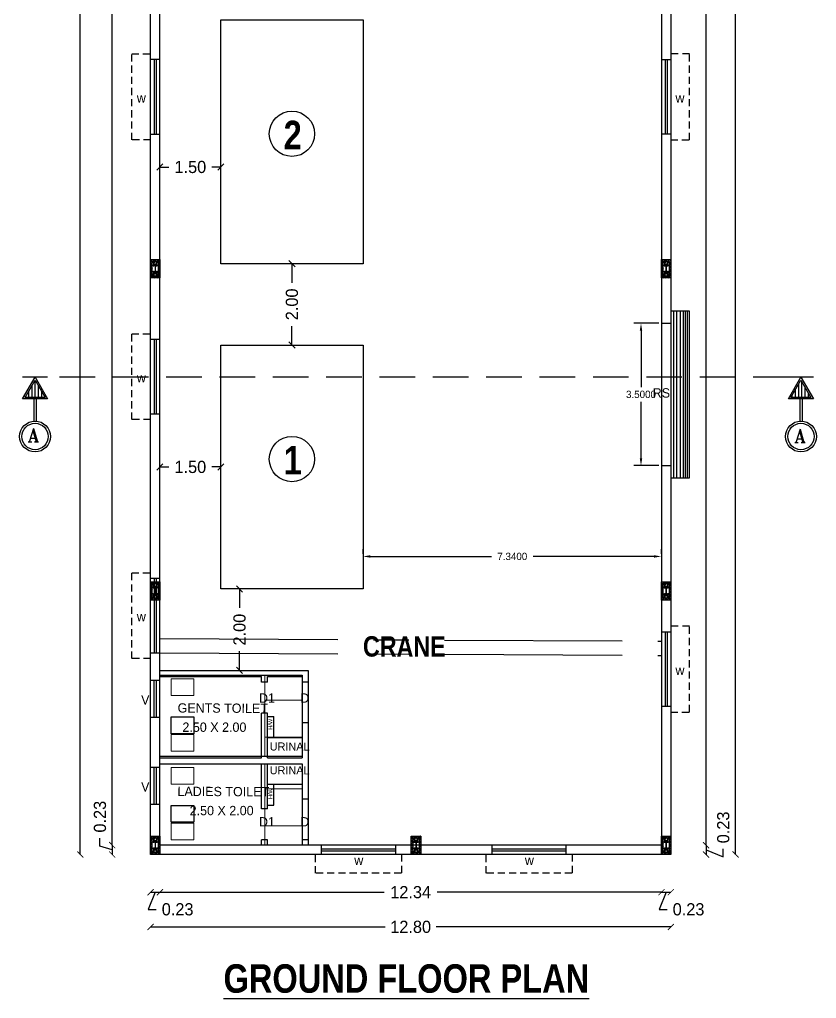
# Model space of a CAD drawing. Header units: metres. Extents: x 1422408 to 2267924, y 2512 to 80428.
# Drawn here: x 2267870.13 to 2267889.74, y 2538.62 to 2562.7 of the extents above; entities that cross this region are included whole.
import ezdxf

# ---------------------------------------------------------------- set-up
doc = ezdxf.new("R2010")
doc.units = ezdxf.units.M
doc.header["$LTSCALE"] = 3.5
doc.header["$MEASUREMENT"] = 0
doc.linetypes.add('CENTER', pattern=[2, 1.25, -0.25, 0.25, -0.25])
doc.linetypes.add('DASHED2', pattern=[0.375, 0.25, -0.125])
doc.layers.get('0').update_dxf_attribs({"linetype": 'CONTINUOUS'})
doc.layers.get('DEFPOINTS').update_dxf_attribs({"linetype": 'CONTINUOUS'})
doc.layers.add('BLK_1_COVERED_AREA', color=140, linetype='CONTINUOUS', plot=False)
doc.layers.add('BLK_1_FLR_0_BLT_UP_AREA', color=1, linetype='CONTINUOUS', plot=False)
for name, color, linetype in [('BLK_1_FLR_0_CARPET_AREA', 10, 'CONTINUOUS'), ('BLK_1_FLR_0_EXIT_WIDTH_DOOR', 2, 'CONTINUOUS'), ('BLK_1_FLR_0_REGULAR_ROOM_1', 117, 'CONTINUOUS'), ('BLK_1_FLR_0_SP_WC', 233, 'CONTINUOUS'), ('BLK_1_FLR_0_WATER_CLOSET', 213, 'CONTINUOUS')]:
    doc.layers.add(name, color=color, linetype=linetype)
for name, color, linetype, lineweight in [('BLK_1_FLR_0_WASH', 243, 'CONTINUOUS', 5), ('DIST_EXIT', 7, 'CONTINUOUS', 0), ('TOILET_VENTILATION', 6, 'CONTINUOUS', 5), ('WORKSHOP_AREA', 7, 'CONTINUOUS', 5)]:
    doc.layers.add(name, color=color, linetype=linetype, lineweight=lineweight)
doc.styles.add('GLOBAL INFRA', font='ARIALNB.TTF', dxfattribs={"height": 0.3})
doc.styles.add('GLOBAL INFRA 1', font='ARIALNB.TTF', dxfattribs={"height": 0.3})
doc.styles.add('mani', font='TCCM____.TTF', dxfattribs={"height": 1})
doc.styles.add('style2', font='RomanT')
doc.styles.add('sunahari', font='framd.ttf', dxfattribs={"height": 0.3})
doc.dimstyles.new('Civil Mt', dxfattribs={"dimtxt": 0.3, "dimasz": 0.15, "dimexe": 0, "dimexo": 0, "dimgap": 0.1, "dimtad": 0, "dimzin": 0, "dimdsep": 46, "dimtxsty": 'Standard', "dimblk": 'ARCHTICK', "dimcen": 0, "dimse1": 1, "dimse2": 1, "dimclrd": 253, "dimadec": 0, "dimazin": 3, "dimtfac": 1, "dimtofl": 0, "dimtmove": 1, "dimatfit": 3, "dimfxl": 0, "dimfrac": 2, "dimtolj": 1, "dimtzin": 0, "dimarcsym": 0})
doc.dimstyles.new('CIVIL Mt.', dxfattribs={"dimscale": 0, "dimtxt": 0.2, "dimasz": 0.15, "dimexe": 0.18, "dimexo": 0.0625, "dimgap": 0.1, "dimtad": 0, "dimzin": 0, "dimdsep": 46, "dimtxsty": 'sunahari', "dimblk": 'OBLIQUE', "dimcen": 0.09, "dimse1": 1, "dimse2": 1, "dimclrd": 253, "dimclrt": 4, "dimadec": 0, "dimazin": 0, "dimtfac": 1, "dimtofl": 0, "dimtmove": 1, "dimatfit": 3, "dimfxl": 0, "dimfrac": 2, "dimtolj": 1, "dimtzin": 0, "dimarcsym": 0})
doc.dimstyles.new('STANDARD$0', dxfattribs={"dimtxt": 7, "dimasz": 3, "dimexe": 3, "dimexo": 1, "dimgap": 1.5, "dimtad": 1, "dimdec": 1, "dimzin": 1, "dimdsep": 46, "dimlunit": 4, "dimtxsty": 'Standard', "dimblk": 'OBLIQUE', "dimcen": 0.09375, "dimdle": 1, "dimclrd": 8, "dimclre": 8, "dimclrt": 7, "dimadec": 1, "dimazin": 0, "dimtfac": 1, "dimtdec": 1, "dimtix": 1, "dimtmove": 2, "dimatfit": 3, "dimldrblk": 'ARCHTICK', "dimfxl": 0, "dimfrac": 2, "dimtolj": 1, "dimtzin": 0, "dimarcsym": 0})

# ---------------------------------------------------------------- blocks, each defined once
blk = doc.blocks.new('A$C29E24354')
at = {"ltscale": 5}
h = blk.add_hatch(dxfattribs=at)
h.set_pattern_fill('LINE', color=256, scale=0.8, style=0)
h.set_pattern_definition([(2.2e-15, (14266.14696302521, 50002.22387360947), (-2e-16, 2.54), [])])
h.paths.add_polyline_path([(2.154298736348208, 12.17821879086841), (15.82304873634894, 4.286562298875653), (15.82304873634894, 20.0698752828539)])
at = {"color": 0, "lineweight": 25}
blk.add_line((6.5212643676e-06, 21.9213964001392), (6.5212643676e-06, 2.435824814987424), dxfattribs=at)
at = {"lineweight": 25, "ltscale": 5}
for p, q in [((16.875006521268, 13.17861060755967), (34.52674258249681, 13.17861060755967)), ((16.875006521268, 11.17861060755967), (34.52674258249681, 11.17861060755967))]:
    blk.add_line(p, q, dxfattribs=at)
at = {"color": 0, "lineweight": 25}
blk.add_lwpolyline([(6.5212661866e-06, 12.17861060756695), (16.87500652126618, 21.9213964001392), (16.87500652126618, 2.435824814987424)], close=True, dxfattribs=at)
at = {"ltscale": 5}
blk.add_lwpolyline([(2.154298736348208, 12.17821879086841), (15.82304873634894, 20.0698752828539), (15.82304873634894, 4.286562298875651)], close=True, dxfattribs=at)
at = {"lineweight": 25, "ltscale": 5}
for radius in [12.17861169561365, 10.39736041472497]:
    blk.add_circle((46.66422925942243, 12.17861060755967), radius, dxfattribs=at)
blk = doc.blocks.new('_ArchTick')
at = {"color": 0, "linetype": 'ByBlock', "const_width": 0.15}
blk.add_lwpolyline([(-0.5, -0.5), (0.5, 0.5)], dxfattribs=at)
blk = doc.blocks.new('*D503')
at = {"color": 253, "lineweight": -2, "ltscale": 0.25}
for p, q in [((2267887.022796832, 2585.214249745977), (2267887.022796832, 2564.504249745978)), ((2267887.022796832, 2542.394249745978), (2267887.022796832, 2563.104249745978))]:
    blk.add_line(p, q, dxfattribs=at)
at = {"layer": 'DEFPOINTS', "color": 0, "ltscale": 0.25}
for p in [(2267884.733816712, 2585.214249745977), (2267887.022796832, 2585.214249745977), (2267884.730884954, 2542.394249745978)]:
    blk.add_point(p, dxfattribs=at)
at = {"color": 253, "lineweight": -2, "ltscale": 0.25, "xscale": 0.15, "yscale": 0.15, "zscale": 0.15}
for p, rotation in [((2267887.022796832, 2585.214249745977), 90), ((2267887.022796832, 2542.394249745978), 270)]:
    blk.add_blockref('_ArchTick', p, dxfattribs=dict(at, rotation=rotation))
at = {"color": 0, "ltscale": 0.25, "insert": (2267887.022796832, 2563.804249746342), "char_height": 0.3, "attachment_point": 5, "rotation": 90}
blk.add_mtext('\\A1;42.82', dxfattribs=at)
blk = doc.blocks.new('*D504')
at = {"color": 253, "lineweight": -2, "ltscale": 0.25}
for p, q in [((2267887.747149256, 2585.444249745978), (2267887.747149256, 2564.504249745978)), ((2267887.747149256, 2542.164249745978), (2267887.747149256, 2563.104249745978))]:
    blk.add_line(p, q, dxfattribs=at)
at = {"layer": 'DEFPOINTS', "color": 0, "ltscale": 0.25}
for p in [(2267886.153899836, 2585.444249745978), (2267886.153899836, 2542.164249745978), (2267887.747149256, 2542.164249745978)]:
    blk.add_point(p, dxfattribs=at)
at = {"color": 253, "lineweight": -2, "ltscale": 0.25, "xscale": 0.15, "yscale": 0.15, "zscale": 0.15}
for p, rotation in [((2267887.747149256, 2585.444249745978), 90), ((2267887.747149256, 2542.164249745978), 270)]:
    blk.add_blockref('_ArchTick', p, dxfattribs=dict(at, rotation=rotation))
at = {"color": 0, "ltscale": 0.25, "insert": (2267887.747149256, 2563.804249746343), "char_height": 0.3, "attachment_point": 5, "rotation": 90}
blk.add_mtext('\\A1;43.28', dxfattribs=at)
blk = doc.blocks.new('*D506')
at = {"color": 253, "lineweight": -2, "ltscale": 0.25}
for p, q in [((2267873.583899836, 2541.237218050538), (2267879.103899836, 2541.237218050538)), ((2267885.923899836, 2541.237218050538), (2267880.403899836, 2541.237218050538))]:
    blk.add_line(p, q, dxfattribs=at)
at = {"layer": 'DEFPOINTS', "color": 0, "ltscale": 0.25}
for p in [(2267873.583899836, 2543.791002719494), (2267885.923899836, 2543.791002719494), (2267885.923899836, 2541.237218050538)]:
    blk.add_point(p, dxfattribs=at)
at = {"color": 253, "lineweight": -2, "ltscale": 0.25, "xscale": 0.15, "yscale": 0.15, "zscale": 0.15, "rotation": 180}
blk.add_blockref('_ArchTick', (2267873.583899836, 2541.237218050538), dxfattribs=at)
at = {"color": 253, "lineweight": -2, "ltscale": 0.25, "xscale": 0.15, "yscale": 0.15, "zscale": 0.15}
blk.add_blockref('_ArchTick', (2267885.923899836, 2541.237218050538), dxfattribs=at)
at = {"color": 0, "ltscale": 0.25, "insert": (2267879.753899836, 2541.237218050538), "char_height": 0.3, "attachment_point": 5}
blk.add_mtext('\\A1;12.34', dxfattribs=at)
blk = doc.blocks.new('*D507')
at = {"color": 253, "lineweight": -2, "ltscale": 0.25}
for p, q in [((2267873.353899836, 2540.383868034143), (2267879.128899836, 2540.383868034143)), ((2267886.153899836, 2540.383868034143), (2267880.378899836, 2540.383868034143))]:
    blk.add_line(p, q, dxfattribs=at)
at = {"layer": 'DEFPOINTS', "color": 0, "ltscale": 0.25}
for p in [(2267873.353899836, 2542.164249745978), (2267886.153899836, 2542.164249745978), (2267886.153899836, 2540.383868034143)]:
    blk.add_point(p, dxfattribs=at)
at = {"color": 253, "lineweight": -2, "ltscale": 0.25, "xscale": 0.15, "yscale": 0.15, "zscale": 0.15, "rotation": 180}
blk.add_blockref('_ArchTick', (2267873.353899836, 2540.383868034143), dxfattribs=at)
at = {"color": 253, "lineweight": -2, "ltscale": 0.25, "xscale": 0.15, "yscale": 0.15, "zscale": 0.15}
blk.add_blockref('_ArchTick', (2267886.153899836, 2540.383868034143), dxfattribs=at)
at = {"color": 0, "ltscale": 0.25, "insert": (2267879.753899836, 2540.383868034143), "char_height": 0.3, "attachment_point": 5}
blk.add_mtext('\\A1;12.80', dxfattribs=at)
blk = doc.blocks.new('*D508')
at = {"color": 253, "lineweight": -2, "ltscale": 0.25}
for p, q in [((2267872.411038392, 2585.214249745977), (2267872.411038392, 2564.504249745978)), ((2267872.411038392, 2542.394249745978), (2267872.411038392, 2563.104249745978))]:
    blk.add_line(p, q, dxfattribs=at)
at = {"layer": 'DEFPOINTS', "color": 0, "ltscale": 0.25}
for p in [(2267872.411038392, 2585.214249745977), (2267873.938899836, 2585.214249745977), (2267873.938899836, 2542.394249745978)]:
    blk.add_point(p, dxfattribs=at)
at = {"color": 253, "lineweight": -2, "ltscale": 0.25, "xscale": 0.15, "yscale": 0.15, "zscale": 0.15}
for p, rotation in [((2267872.411038392, 2585.214249745977), 90), ((2267872.411038392, 2542.394249745978), 270)]:
    blk.add_blockref('_ArchTick', p, dxfattribs=dict(at, rotation=rotation))
at = {"color": 0, "ltscale": 0.25, "insert": (2267872.411038392, 2563.804249746342), "char_height": 0.3, "attachment_point": 5, "rotation": 90}
blk.add_mtext('\\A1;42.82', dxfattribs=at)
blk = doc.blocks.new('*D509')
at = {"color": 253, "lineweight": -2, "ltscale": 0.25}
for p, q in [((2267871.625498794, 2585.444249745978), (2267871.625498794, 2564.504249745978)), ((2267871.625498794, 2542.164249745978), (2267871.625498794, 2563.104249745978))]:
    blk.add_line(p, q, dxfattribs=at)
at = {"layer": 'DEFPOINTS', "color": 0, "ltscale": 0.25}
for p in [(2267873.353899836, 2585.444249745978), (2267871.625498794, 2542.164249745978), (2267873.353899836, 2542.164249745978)]:
    blk.add_point(p, dxfattribs=at)
at = {"color": 253, "lineweight": -2, "ltscale": 0.25, "xscale": 0.15, "yscale": 0.15, "zscale": 0.15}
for p, rotation in [((2267871.625498794, 2585.444249745978), 90), ((2267871.625498794, 2542.164249745978), 270)]:
    blk.add_blockref('_ArchTick', p, dxfattribs=dict(at, rotation=rotation))
at = {"color": 0, "ltscale": 0.25, "insert": (2267871.625498794, 2563.804249746343), "char_height": 0.3, "attachment_point": 5, "rotation": 90}
blk.add_mtext('\\A1;43.28', dxfattribs=at)
blk = doc.blocks.new('*D511')
at = {"color": 253, "lineweight": -2, "ltscale": 0.25}
for p, q in [((2267872.111038392, 2542.369249745977), (2267872.111038392, 2542.569249745977)), ((2267872.411038392, 2542.279249745977), (2267872.111038392, 2542.369249745977)), ((2267872.411038392, 2542.394249745978), (2267872.411038392, 2542.164249745978))]:
    blk.add_line(p, q, dxfattribs=at)
at = {"layer": 'DEFPOINTS', "color": 0, "ltscale": 0.25}
for p in [(2267873.938899836, 2542.394249745978), (2267872.411038392, 2542.164249745978), (2267873.938899836, 2542.164249745978)]:
    blk.add_point(p, dxfattribs=at)
at = {"color": 253, "lineweight": -2, "ltscale": 0.25, "xscale": 0.15, "yscale": 0.15, "zscale": 0.15}
for p, rotation in [((2267872.411038392, 2542.394249745978), 90), ((2267872.411038392, 2542.164249745978), 270)]:
    blk.add_blockref('_ArchTick', p, dxfattribs=dict(at, rotation=rotation))
at = {"color": 0, "ltscale": 0.25, "insert": (2267872.111038392, 2543.094249746343), "char_height": 0.3, "attachment_point": 5, "rotation": 90}
blk.add_mtext('\\A1;0.23', dxfattribs=at)
blk = doc.blocks.new('*D512')
at = {"color": 253, "lineweight": -2, "ltscale": 0.25}
for p, q in [((2267873.468899836, 2541.237218050538), (2267873.295476947, 2540.815294349239)), ((2267873.353899836, 2541.237218050538), (2267873.583899836, 2541.237218050538)), ((2267873.295476947, 2540.815294349239), (2267873.495476947, 2540.815294349239))]:
    blk.add_line(p, q, dxfattribs=at)
at = {"layer": 'DEFPOINTS', "color": 0, "ltscale": 0.25}
for p in [(2267873.353899836, 2543.168613836064), (2267873.583899836, 2543.168613836064), (2267873.583899836, 2541.237218050538)]:
    blk.add_point(p, dxfattribs=at)
at = {"color": 253, "lineweight": -2, "ltscale": 0.25, "xscale": 0.15, "yscale": 0.15, "zscale": 0.15, "rotation": 180}
blk.add_blockref('_ArchTick', (2267873.353899836, 2541.237218050538), dxfattribs=at)
at = {"color": 253, "lineweight": -2, "ltscale": 0.25, "xscale": 0.15, "yscale": 0.15, "zscale": 0.15}
blk.add_blockref('_ArchTick', (2267873.583899836, 2541.237218050538), dxfattribs=at)
at = {"color": 0, "ltscale": 0.25, "insert": (2267874.020476946, 2540.815294349239), "char_height": 0.3, "attachment_point": 5}
blk.add_mtext('\\A1;0.23', dxfattribs=at)
blk = doc.blocks.new('*D513')
at = {"color": 253, "lineweight": -2, "ltscale": 0.25}
for p, q in [((2267886.038899836, 2541.237218050538), (2267885.865476947, 2540.815294349239)), ((2267885.923899836, 2541.237218050538), (2267886.153899836, 2541.237218050538)), ((2267885.865476947, 2540.815294349239), (2267886.065476947, 2540.815294349239))]:
    blk.add_line(p, q, dxfattribs=at)
at = {"layer": 'DEFPOINTS', "color": 0, "ltscale": 0.25}
for p in [(2267885.923899836, 2543.218445996908), (2267886.153899836, 2543.218445996908), (2267886.153899836, 2541.237218050538)]:
    blk.add_point(p, dxfattribs=at)
at = {"color": 253, "lineweight": -2, "ltscale": 0.25, "xscale": 0.15, "yscale": 0.15, "zscale": 0.15, "rotation": 180}
blk.add_blockref('_ArchTick', (2267885.923899836, 2541.237218050538), dxfattribs=at)
at = {"color": 253, "lineweight": -2, "ltscale": 0.25, "xscale": 0.15, "yscale": 0.15, "zscale": 0.15}
blk.add_blockref('_ArchTick', (2267886.153899836, 2541.237218050538), dxfattribs=at)
at = {"color": 0, "ltscale": 0.25, "insert": (2267886.590476946, 2540.815294349239), "char_height": 0.3, "attachment_point": 5}
blk.add_mtext('\\A1;0.23', dxfattribs=at)
blk = doc.blocks.new('*D519')
at = {"color": 253, "lineweight": -2, "ltscale": 0.25}
for p, q in [((2267887.022796832, 2542.394249745978), (2267887.022796832, 2542.164249745978)), ((2267887.022796832, 2542.279249745977), (2267887.444720533, 2542.105826856003)), ((2267887.444720533, 2542.105826856003), (2267887.444720533, 2542.305826856003))]:
    blk.add_line(p, q, dxfattribs=at)
at = {"layer": 'DEFPOINTS', "color": 0, "ltscale": 0.25}
for p in [(2267885.568899836, 2542.394249745978), (2267885.568899836, 2542.164249745978), (2267887.022796832, 2542.164249745978)]:
    blk.add_point(p, dxfattribs=at)
at = {"color": 253, "lineweight": -2, "ltscale": 0.25, "xscale": 0.15, "yscale": 0.15, "zscale": 0.15}
for p, rotation in [((2267887.022796832, 2542.394249745978), 90), ((2267887.022796832, 2542.164249745978), 270)]:
    blk.add_blockref('_ArchTick', p, dxfattribs=dict(at, rotation=rotation))
at = {"color": 0, "ltscale": 0.25, "insert": (2267887.444720533, 2542.830826856369), "char_height": 0.3, "attachment_point": 5, "rotation": 90}
blk.add_mtext('\\A1;0.23', dxfattribs=at)
blk = doc.blocks.new('Z$W@#0BBF08D7')
for p, q in [((84.00030059553683, 42.00017377280165), (0.000300595536828, 42.00017377280165)), ((42.00030059553681, 84.00017377280163), (42.00030059553681, 0.0001737728016451))]:
    blk.add_line(p, q)
blk.add_circle((42.00030059553681, 42.00017377280165), 21)
blk = doc.blocks.new('A$C7B9F64AE')
at = {"color": 1, "elevation": 0.0046626331954028}
for points in [[(0.2925000423147139, 0.721500050286693), (0.2925000423147139, 5.028670099999999e-08), (4.23146957e-08, 5.028670099999999e-08), (4.23146957e-08, 0.721500050286693)], [(0.048750042314623, 0.5898750502866505), (0.2437500423145593, 0.5898750502866505), (0.2437500423145593, 0.580125050286654), (0.048750042314623, 0.580125050286654)], [(0.143812542314663, 0.580125050286654), (0.143812542314663, 0.1413750502866833), (0.1486875423147467, 0.1413750502866833), (0.1486875423145193, 0.580125050286654)], [(0.048750042314623, 0.1316250502866865), (0.2437500423145593, 0.1316250502866865), (0.2437500423145593, 0.1413750502866833), (0.048750042314623, 0.1413750502866833)]]:
    blk.add_lwpolyline(points, close=True, dxfattribs=at)
at = {"yscale": 0.000975, "zscale": 0.000975, "rotation": 270.0000000000012}
for p, xscale in [((0.0321748728861167, 0.7039503433672964, 0.0046626331954028), 0.000975), ((0.0321748728861167, 0.557700343367344, 0.0046626331954028), 0.000975), ((0.1784248728861257, 0.7039503433673531, 0.0046626331954028), 0.000975), ((0.1784248728861257, 0.557700343367344, 0.0046626331954028), 0.000975), ((0.0321748728861167, 0.1637997572060499, 0.0046626331954028), -0.000975), ((0.0321748728861167, 0.0175497572060408, 0.0046626331954028), -0.000975), ((0.1784248728861257, 0.1637997572060499, 0.0046626331954028), -0.000975), ((0.1784248728861257, 0.0175497572060408, 0.0046626331954028), -0.000975)]:
    blk.add_blockref('Z$W@#0BBF08D7', p, dxfattribs=dict(at, xscale=xscale))
blk = doc.blocks.new('A$C25330524')
at = {"ltscale": 0.25}
h = blk.add_hatch(dxfattribs=at)
h.set_pattern_fill('ANSI31', color=0, scale=0.01, angle=-90.00000000000027)
h.set_pattern_definition([(314.9999999999999, (-1365.761411167224, -288.4450030397845), (0.022450640302673, 0.0224506403026728), [])])
h.paths.add_polyline_path([(0.2300000000000182, 0.4499999374913842), (0, 0.4499999374913842), (0, -6.25086045e-08), (0.2300000000000182, -6.25086045e-08)])
h.paths.add_polyline_path([(0.1904835259783795, 0.0458221644074115), (0.0442335259783704, 0.0458221644074115), (0.0442335259783704, 0.4065721644073508), (0.1904835259783795, 0.4065721644073508)], flags=16)
h.paths.add_polyline_path([(0.1641585259781095, 0.3773221644074169, -1), (0.1436835259783038, 0.3773221644074169, -1)], flags=0)
h.paths.add_polyline_path([(0.1661085259781885, 0.3407596644073578), (0.1661085259781885, 0.3358846644073878), (0.1185772759783958, 0.3358846644073878), (0.1185772759783958, 0.1165096644073742), (0.1661085259781885, 0.1165096644073742), (0.1661085259781885, 0.1116346644074042), (0.068608525978334, 0.1116346644074042), (0.068608525978334, 0.1165096644073742), (0.116139775978354, 0.1165096644073742), (0.116139775978354, 0.3358846644073878), (0.068608525978334, 0.3358846644073878), (0.068608525978334, 0.3407596644073578)], flags=0)
h.paths.add_polyline_path([(0.1641585259781095, 0.3041971644074124, -1), (0.1436835259783038, 0.3041971644074124, -1)], flags=0)
h.paths.add_polyline_path([(0.0910335259782187, 0.3773221644073601, -1), (0.07055852597841299, 0.3773221644073601, -1)], flags=0)
h.paths.add_polyline_path([(0.0910335259782187, 0.3041971644074124, -1), (0.07055852597841299, 0.3041971644074124, -1)], flags=0)
h.paths.add_polyline_path([(0.1641585259781095, 0.1481971644073496, -1), (0.1436835259783038, 0.1481971644073496, -1)], flags=0)
h.paths.add_polyline_path([(0.0910335259782187, 0.1481971644073496, -1), (0.07055852597841299, 0.1481971644073496, -1)], flags=0)
h.paths.add_polyline_path([(0.1641585259781095, 0.0750721644073451, -1), (0.1436835259783038, 0.0750721644073451, -1)], flags=0)
h.paths.add_polyline_path([(0.0910335259782187, 0.0750721644073451, -1), (0.07055852597841299, 0.0750721644073451, -1)], flags=0)
at = {"color": 0, "ltscale": 0.25}
blk.add_lwpolyline([(0, 0.4499999374913842), (0.2300000000000182, 0.4499999374913842), (0.2300000000000182, -6.25086045e-08), (0, -6.25086045e-08)], close=True, dxfattribs=at)
at = {"color": 7, "linetype": 'Continuous', "xscale": 0.5, "yscale": 0.5, "zscale": 0.5}
blk.add_blockref('A$C7B9F64AE', (0.0442335048210225, 0.0458221392640326, 0.0023313165977014), dxfattribs=at)
blk = doc.blocks.new('_Oblique')
at = {"color": 0, "linetype": 'ByBlock', "lineweight": -2}
blk.add_line((-0.5, -0.5), (0.5, 0.5), dxfattribs=at)
blk = doc.blocks.new('*D544')
at = {"color": 253, "lineweight": -2}
for p, q in [((2267873.583899836, 2559.074406242735), (2267873.80708665, 2559.074406242735)), ((2267875.083899836, 2559.074406242735), (2267874.860713023, 2559.074406242735))]:
    blk.add_line(p, q, dxfattribs=at)
at = {"layer": 'DEFPOINTS', "color": 0}
for p in [(2267873.583899836, 2559.074406242735), (2267873.583899836, 2559.074406242735), (2267875.083899836, 2559.074406242735)]:
    blk.add_point(p, dxfattribs=at)
at = {"color": 253, "lineweight": -2, "xscale": 0.15, "yscale": 0.15, "zscale": 0.15, "rotation": 180}
blk.add_blockref('_Oblique', (2267873.583899836, 2559.074406242735), dxfattribs=at)
at = {"color": 253, "lineweight": -2, "xscale": 0.15, "yscale": 0.15, "zscale": 0.15}
blk.add_blockref('_Oblique', (2267875.083899836, 2559.074406242735), dxfattribs=at)
at = {"color": 4, "lineweight": -3, "insert": (2267874.333899836, 2559.074406242735), "char_height": 0.3, "attachment_point": 5, "style": 'sunahari'}
blk.add_mtext('\\A1;1.50', dxfattribs=at)
blk = doc.blocks.new('*D545')
at = {"color": 253, "lineweight": -2}
for p, q in [((2267876.833899836, 2556.696405079389), (2267876.833899836, 2556.229152332136)), ((2267876.833899836, 2554.696405079388), (2267876.833899836, 2555.163657826641))]:
    blk.add_line(p, q, dxfattribs=at)
at = {"layer": 'DEFPOINTS', "color": 0}
for p in [(2267876.833899836, 2556.696405079389), (2267876.833899836, 2556.696405079389), (2267876.833899836, 2554.696405079388)]:
    blk.add_point(p, dxfattribs=at)
at = {"color": 253, "lineweight": -2, "xscale": 0.15, "yscale": 0.15, "zscale": 0.15}
for p, rotation in [((2267876.833899836, 2556.696405079389), 90), ((2267876.833899836, 2554.696405079388), 270)]:
    blk.add_blockref('_Oblique', p, dxfattribs=dict(at, rotation=rotation))
at = {"color": 4, "lineweight": -3, "insert": (2267876.833899836, 2555.696405079753), "char_height": 0.3, "attachment_point": 5, "rotation": 90, "style": 'sunahari'}
blk.add_mtext('\\A1;2.00', dxfattribs=at)
blk = doc.blocks.new('*D546')
at = {"color": 253, "lineweight": -2}
for p, q in [((2267873.583899836, 2551.696405079389), (2267873.80708665, 2551.696405079389)), ((2267875.083899836, 2551.696405079389), (2267874.860713023, 2551.696405079389))]:
    blk.add_line(p, q, dxfattribs=at)
at = {"layer": 'DEFPOINTS', "color": 0}
for p in [(2267873.583899836, 2551.696405079389), (2267873.583899836, 2551.696405079389), (2267875.083899836, 2551.696405079389)]:
    blk.add_point(p, dxfattribs=at)
at = {"color": 253, "lineweight": -2, "xscale": 0.15, "yscale": 0.15, "zscale": 0.15, "rotation": 180}
blk.add_blockref('_Oblique', (2267873.583899836, 2551.696405079389), dxfattribs=at)
at = {"color": 253, "lineweight": -2, "xscale": 0.15, "yscale": 0.15, "zscale": 0.15}
blk.add_blockref('_Oblique', (2267875.083899836, 2551.696405079389), dxfattribs=at)
at = {"color": 4, "lineweight": -3, "insert": (2267874.333899836, 2551.696405079389), "char_height": 0.3, "attachment_point": 5, "style": 'sunahari'}
blk.add_mtext('\\A1;1.50', dxfattribs=at)
blk = doc.blocks.new('*D547')
at = {"color": 253, "lineweight": -2}
for p, q in [((2267875.54404783, 2548.696405079389), (2267875.54404783, 2548.228074665431)), ((2267875.54404783, 2546.694249745979), (2267875.54404783, 2547.162580159936))]:
    blk.add_line(p, q, dxfattribs=at)
at = {"layer": 'DEFPOINTS', "color": 0}
for p in [(2267875.54404783, 2548.696405079389), (2267875.54404783, 2546.694249745979), (2267875.54404783, 2546.694249745979)]:
    blk.add_point(p, dxfattribs=at)
at = {"color": 253, "lineweight": -2, "xscale": 0.15, "yscale": 0.15, "zscale": 0.15}
for p, rotation in [((2267875.54404783, 2548.696405079389), 90), ((2267875.54404783, 2546.694249745979), 270)]:
    blk.add_blockref('_Oblique', p, dxfattribs=dict(at, rotation=rotation))
at = {"color": 4, "lineweight": -3, "insert": (2267875.54404783, 2547.69532741305), "char_height": 0.3, "attachment_point": 5, "rotation": 90, "style": 'sunahari'}
blk.add_mtext('\\A1;2.00', dxfattribs=at)
blk = doc.blocks.new('*D548')
at = {"layer": 'DEFPOINTS', "color": 0}
for p in [(2267878.583899836, 2549.495981544875), (2267885.923899836, 2549.495981544875), (2267885.923899836, 2549.495981544875)]:
    blk.add_point(p, dxfattribs=at)
at = {"layer": 'DIST_EXIT', "color": 0, "lineweight": -2}
for p, q in [((2267878.583899836, 2549.558481544875), (2267878.583899836, 2549.675981544874)), ((2267878.763899836, 2549.495981544875), (2267881.743899836, 2549.495981544875)), ((2267885.743899836, 2549.495981544875), (2267882.763899836, 2549.495981544875)), ((2267885.923899836, 2549.558481544875), (2267885.923899836, 2549.675981544874))]:
    blk.add_line(p, q, dxfattribs=at)
at = {"layer": 'DIST_EXIT', "color": 0}
for points in [[(2267878.763899836, 2549.525981544875), (2267878.763899836, 2549.465981544875), (2267878.583899836, 2549.495981544875)], [(2267885.743899836, 2549.525981544875), (2267885.743899836, 2549.465981544875), (2267885.923899836, 2549.495981544875)]]:
    blk.add_solid(points, dxfattribs=at)
at = {"layer": 'DIST_EXIT', "color": 0, "insert": (2267882.253899836, 2549.495981544875), "char_height": 0.18, "attachment_point": 5}
blk.add_mtext('\\A1;7.3400', dxfattribs=at)
blk = doc.blocks.new('*D608')
at = {"layer": 'BLK_1_FLR_0_EXIT_WIDTH_DOOR', "color": 0, "lineweight": -2}
for p, q in [((2267885.861399836, 2555.23135169665), (2267885.240614884, 2555.23135169665)), ((2267885.420614884, 2555.051351696651), (2267885.420614884, 2553.66135169665)), ((2267885.420614884, 2551.91135169665), (2267885.420614884, 2553.30135169665)), ((2267885.861399836, 2551.731351696651), (2267885.240614884, 2551.731351696651))]:
    blk.add_line(p, q, dxfattribs=at)
at = {"layer": 'BLK_1_FLR_0_EXIT_WIDTH_DOOR', "color": 0}
for points in [[(2267885.390614885, 2555.051351696651), (2267885.450614884, 2555.051351696651), (2267885.420614884, 2555.23135169665)], [(2267885.390614885, 2551.91135169665), (2267885.450614884, 2551.91135169665), (2267885.420614884, 2551.731351696651)]]:
    blk.add_solid(points, dxfattribs=at)
at = {"layer": 'DEFPOINTS', "color": 0}
for p in [(2267885.420614884, 2555.23135169665), (2267885.923899836, 2555.23135169665), (2267885.923899836, 2551.731351696651)]:
    blk.add_point(p, dxfattribs=at)
at = {"layer": 'BLK_1_FLR_0_EXIT_WIDTH_DOOR', "color": 0, "insert": (2267885.420614884, 2553.481351697014), "char_height": 0.18, "attachment_point": 5}
blk.add_mtext('\\A1;3.5000', dxfattribs=at)

msp = doc.modelspace()

# ---------------------------------------------------------------- linework, layer by layer
at = {"color": 7, "linetype": 'DASHED2', "ltscale": 0.2}
for p, q in [((2267872.893899836, 2559.744272812895), (2267872.893899836, 2561.856242478929)), ((2267872.893899836, 2561.856242478929), (2267873.353899836, 2561.856242478929)), ((2267886.613899836, 2561.856242478929), (2267886.153899836, 2561.856242478929)), ((2267886.613899836, 2559.744272812895), (2267886.613899836, 2561.856242478929)), ((2267873.353899836, 2559.744272812895), (2267872.893899836, 2559.744272812895)), ((2267886.153899836, 2559.744272812895), (2267886.613899836, 2559.744272812895)), ((2267872.893899836, 2552.861313042476), (2267872.893899836, 2554.973282708509)), ((2267872.893899836, 2554.973282708509), (2267873.353899836, 2554.973282708509)), ((2267873.353899836, 2552.861313042476), (2267872.893899836, 2552.861313042476)), ((2267872.893899836, 2546.984435413357), (2267872.893899836, 2549.09640507939)), ((2267872.893899836, 2549.09640507939), (2267873.353899836, 2549.09640507939)), ((2267886.613899836, 2547.779142386759), (2267886.153899836, 2547.779142386759)), ((2267886.613899836, 2545.667172720726), (2267886.613899836, 2547.779142386759)), ((2267873.353899836, 2546.984435413357), (2267872.893899836, 2546.984435413357)), ((2267886.153899836, 2545.667172720726), (2267886.613899836, 2545.667172720726)), ((2267877.414100633, 2541.704249745979), (2267877.414100633, 2542.164249745994)), ((2267879.526070299, 2542.164249745978), (2267879.526070299, 2541.704249745979)), ((2267881.61131585, 2541.704249745979), (2267881.61131585, 2542.164249745994)), ((2267883.723285515, 2542.164249745978), (2267883.723285515, 2541.704249745979)), ((2267879.526070299, 2541.704249745979), (2267877.414100633, 2541.704249745979)), ((2267883.723285515, 2541.704249745979), (2267881.61131585, 2541.704249745979))]:
    msp.add_line(p, q, dxfattribs=at)
at = {"color": 7, "ltscale": 0.2}
for p, q in [((2267873.583899836, 2561.716242478927), (2267873.353899836, 2561.716242478927)), ((2267873.443461506, 2561.716242478927), (2267873.443461506, 2559.884272812894)), ((2267873.468861506, 2561.716242478927), (2267873.468861506, 2561.716242478927)), ((2267873.494261506, 2561.716242478927), (2267873.494261506, 2559.884272812894)), ((2267885.923899836, 2561.716242478927), (2267886.153899836, 2561.716242478927)), ((2267886.013538166, 2561.716242478927), (2267886.013538166, 2559.884272812894)), ((2267886.038938166, 2561.716242478927), (2267886.038938166, 2561.716242478927)), ((2267886.064338166, 2561.716242478927), (2267886.064338166, 2559.884272812894)), ((2267873.353899836, 2559.884272812894), (2267873.583899836, 2559.884272812894)), ((2267873.468861506, 2559.884272812894), (2267873.468861506, 2559.884272812894)), ((2267886.153899836, 2559.884272812894), (2267885.923899836, 2559.884272812894)), ((2267886.038938166, 2559.884272812894), (2267886.038938166, 2559.884272812894)), ((2267873.583899836, 2554.833282708508), (2267873.353899836, 2554.833282708508)), ((2267873.443461506, 2554.833282708508), (2267873.443461506, 2553.001313042476)), ((2267873.468861506, 2554.833282708508), (2267873.468861506, 2554.833282708508)), ((2267873.494261506, 2554.833282708508), (2267873.494261506, 2553.001313042476)), ((2267873.353899836, 2553.001313042476), (2267873.583899836, 2553.001313042476)), ((2267873.468861506, 2553.001313042476), (2267873.468861506, 2553.001313042476)), ((2267873.583899836, 2548.956405079389), (2267873.353899836, 2548.956405079389)), ((2267873.443461506, 2548.956405079389), (2267873.443461506, 2547.124435413356)), ((2267873.468861506, 2548.956405079389), (2267873.468861506, 2548.956405079389)), ((2267873.494261506, 2548.956405079389), (2267873.494261506, 2547.124435413356)), ((2267885.923899836, 2547.639142386759), (2267886.153899836, 2547.639142386759)), ((2267886.013538166, 2547.639142386759), (2267886.013538166, 2545.807172720726)), ((2267886.038938166, 2547.639142386759), (2267886.038938166, 2547.639142386759)), ((2267886.064338166, 2547.639142386759), (2267886.064338166, 2545.807172720726)), ((2267873.353899836, 2547.124435413356), (2267873.583899836, 2547.124435413356)), ((2267873.468861506, 2547.124435413356), (2267873.468861506, 2547.124435413356)), ((2267886.153899836, 2545.807172720726), (2267885.923899836, 2545.807172720726)), ((2267886.038938166, 2545.807172720726), (2267886.038938166, 2545.807172720726)), ((2267877.554100633, 2542.394249745978), (2267877.554100633, 2542.16424974598)), ((2267877.554100633, 2542.304611415982), (2267879.386070299, 2542.304611415982)), ((2267877.554100633, 2542.279211415982), (2267877.554100633, 2542.279211415982)), ((2267877.554100633, 2542.253811415984), (2267879.386070299, 2542.253811415984)), ((2267879.386070299, 2542.16424974598), (2267879.386070299, 2542.394249745978)), ((2267879.386070299, 2542.279211415982), (2267879.386070299, 2542.279211415982)), ((2267881.75131585, 2542.394249745978), (2267881.75131585, 2542.16424974598)), ((2267881.75131585, 2542.304611415982), (2267883.583285516, 2542.304611415982)), ((2267881.75131585, 2542.279211415982), (2267881.75131585, 2542.279211415982)), ((2267881.75131585, 2542.253811415984), (2267883.583285516, 2542.253811415984)), ((2267883.583285516, 2542.16424974598), (2267883.583285516, 2542.394249745978)), ((2267883.583285516, 2542.279211415982), (2267883.583285516, 2542.279211415982))]:
    msp.add_line(p, q, dxfattribs=at)
at = {"color": 7, "linetype": 'ByBlock', "ltscale": 0.01}
for p, q in [((2267886.613899836, 2555.531351696654), (2267886.153899836, 2555.531351696652)), ((2267886.231749658, 2551.431351696651), (2267886.231749658, 2555.531351696652)), ((2267886.30560322, 2551.431351696651), (2267886.30560322, 2555.531351696652)), ((2267886.39107085, 2551.431351696651), (2267886.39107085, 2555.531351696652)), ((2267886.462781571, 2551.431351696651), (2267886.462781571, 2555.531351696652)), ((2267886.516951423, 2551.431351696651), (2267886.516951423, 2555.531351696652)), ((2267886.566479533, 2551.431351696651), (2267886.566479533, 2555.531351696652)), ((2267886.613899836, 2551.431351696651), (2267886.613899836, 2555.531351696652)), ((2267886.153899836, 2551.431351696651), (2267886.613899836, 2551.431351696651))]:
    msp.add_line(p, q, dxfattribs=at)
at = {"color": 0, "ltscale": 0.25}
for p, q in [((2267885.923899836, 2555.23135169665), (2267886.153899836, 2555.23135169665)), ((2267885.923899836, 2551.731351696651), (2267886.153899836, 2551.731351696651)), ((2267873.583899836, 2546.694249745979), (2267876.233899836, 2546.694249745979)), ((2267873.583899836, 2546.544249745978), (2267876.083899836, 2546.544249745978)), ((2267876.083899836, 2546.401821204997), (2267876.083899836, 2546.544249745978)), ((2267876.233899836, 2546.401821204997), (2267876.083899836, 2546.401821204997)), ((2267876.233899836, 2546.401821204997), (2267876.233899836, 2546.544249745978)), ((2267877.233899836, 2546.401821204997), (2267877.083899836, 2546.401821204997)), ((2267876.083899836, 2544.544249745977), (2267876.083899836, 2545.641821204997)), ((2267876.233899836, 2545.641821204997), (2267876.083899836, 2545.641821204997)), ((2267876.233899836, 2544.544249745978), (2267876.233899836, 2545.641821204997)), ((2267876.383899836, 2545.044249745977), (2267876.383899836, 2545.560559936224)), ((2267877.233899836, 2545.401821204997), (2267877.083899836, 2545.401821204997)), ((2267876.233899836, 2545.044249745977), (2267877.083899836, 2545.044249745977)), ((2267873.583899836, 2544.544249745978), (2267876.083899836, 2544.544249745978)), ((2267876.233899836, 2544.544249745978), (2267877.083899836, 2544.544249745978)), ((2267873.583899836, 2544.394249745978), (2267876.083899836, 2544.394249745978)), ((2267876.083899836, 2543.287299713086), (2267876.083899836, 2544.394249745978)), ((2267876.233899836, 2543.287299713086), (2267876.233899836, 2544.394249745978)), ((2267876.233899836, 2544.394249745978), (2267877.083899836, 2544.394249745978)), ((2267876.233899836, 2543.894249745978), (2267877.083899836, 2543.894249745978)), ((2267876.383899836, 2543.379494092674), (2267876.383899836, 2543.894249745978)), ((2267877.233899836, 2543.527299713086), (2267877.083899836, 2543.527299713086)), ((2267876.233899836, 2543.287299713086), (2267876.083899836, 2543.287299713086)), ((2267876.083899836, 2542.394249745978), (2267876.083899836, 2542.527299713086)), ((2267876.233899836, 2542.527299713086), (2267876.083899836, 2542.527299713086)), ((2267876.233899836, 2542.394249745978), (2267876.233899836, 2542.527299713086)), ((2267877.233899836, 2542.527299713086), (2267877.083899836, 2542.527299713086))]:
    msp.add_line(p, q, dxfattribs=at)
at = {"color": 7, "linetype": 'DASHED2'}
msp.add_line((2267889.052443041, 2553.902505727465), (2267870.816418106, 2553.902505547452), dxfattribs=at)
at = {"color": 7, "linetype": 'CENTER', "lineweight": -3}
for p, q in [((2267873.585647962, 2547.474431047695), (2267885.925647962, 2547.412796355652)), ((2267873.583899836, 2547.124435413356), (2267885.923899836, 2547.062800721314))]:
    msp.add_line(p, q, dxfattribs=at)
at = {"color": 7, "lineweight": -3}
for p, q in [((2267876.233899836, 2546.694249745979), (2267877.233899836, 2546.694249745979)), ((2267877.233899836, 2546.694249745979), (2267877.233899836, 2542.394249745978)), ((2267876.233899836, 2546.544249745978), (2267877.083899836, 2546.544249745978)), ((2267877.083899836, 2546.544249745978), (2267877.083899836, 2546.401821204997)), ((2267876.233899836, 2545.560559936224), (2267876.383899836, 2545.560559936224)), ((2267877.083899836, 2545.401821204997), (2267877.083899836, 2544.544249745978)), ((2267877.083899836, 2544.394249745978), (2267877.083899836, 2543.527299713086)), ((2267876.233899836, 2543.379494092674), (2267876.383899836, 2543.379494092674)), ((2267877.083899836, 2542.527299713086), (2267877.083899836, 2542.394249745978))]:
    msp.add_line(p, q, dxfattribs=at)
at = {"color": 7}
for p, q in [((2267873.583899836, 2546.443445065847), (2267873.353899836, 2546.443445065847)), ((2267873.443441943, 2545.533445065847), (2267873.443441943, 2546.443445065847)), ((2267873.503441943, 2545.533445065847), (2267873.503441943, 2546.443445065847)), ((2267873.583899836, 2545.533445065847), (2267873.353899836, 2545.533445065847)), ((2267873.583899836, 2544.305492734818), (2267873.353899836, 2544.305492734818)), ((2267873.443441943, 2543.395492734819), (2267873.443441943, 2544.305492734818)), ((2267873.503441943, 2543.395492734819), (2267873.503441943, 2544.305492734818)), ((2267873.583899836, 2543.395492734819), (2267873.353899836, 2543.395492734819))]:
    msp.add_line(p, q, dxfattribs=at)
at = {"color": 0, "ltscale": 0.25}
msp.add_lwpolyline([(2267873.353899836, 2585.444249745978), (2267886.153899836, 2585.444249745978), (2267886.153899836, 2542.164249745978), (2267873.353899836, 2542.164249745978)], close=True, dxfattribs=at)
for points in [[(2267873.583899836, 2546.694249745979), (2267873.583899836, 2585.214249745977), (2267874.931623554, 2585.214249745977)], [(2267885.923899836, 2579.483359900069), (2267885.923899836, 2555.23135169665)], [(2267885.923899836, 2551.731351696651), (2267885.923899836, 2542.394249745978), (2267877.233899836, 2542.394249745978)], [(2267873.583899836, 2544.544249745978), (2267873.583899836, 2546.544249745978)], [(2267876.083899836, 2542.394249745978), (2267873.583899836, 2542.394249745978), (2267873.583899836, 2544.394249745978)], [(2267877.083899836, 2542.394249745978), (2267876.233899836, 2542.394249745978)]]:
    msp.add_lwpolyline(points, dxfattribs=at)
at = {"color": 7, "lineweight": -3}
for points in [[(2267875.083899836, 2562.696405079389), (2267878.583899836, 2562.696405079389), (2267878.583899836, 2556.696405079389), (2267875.083899836, 2556.696405079389)], [(2267875.083899836, 2554.696405079388), (2267878.583899836, 2554.696405079388), (2267878.583899836, 2548.696405079389), (2267875.083899836, 2548.696405079389)]]:
    msp.add_lwpolyline(points, close=True, dxfattribs=at)
at = {"color": 0, "ltscale": 0.25}
for centre in [(2267876.833419183, 2559.891500130117), (2267876.833419183, 2551.891500130117)]:
    msp.add_circle(centre, 0.5570129555567293, dxfattribs=at)
at = {"layer": 'BLK_1_COVERED_AREA'}
msp.add_lwpolyline([(2267873.353899836, 2542.164249745978), (2267873.353899836, 2585.444249745978), (2267886.153899836, 2585.444249745978), (2267886.153899836, 2542.164249745978)], close=True, dxfattribs=at)
at = {"layer": 'BLK_1_FLR_0_BLT_UP_AREA', "color": 44}
msp.add_lwpolyline([(2267873.353899836, 2542.164249745978), (2267873.353899836, 2585.444249745978), (2267886.153899836, 2585.444249745978), (2267886.153899836, 2542.164249745978)], close=True, dxfattribs=at)
at = {"layer": 'BLK_1_FLR_0_CARPET_AREA', "color": 44}
msp.add_lwpolyline([(2267873.583899836, 2542.394249745978), (2267873.583899836, 2585.214249745978), (2267885.923899836, 2585.214249745978), (2267885.923899836, 2542.394249745978)], close=True, dxfattribs=at)
at = {"layer": 'BLK_1_FLR_0_REGULAR_ROOM_1', "color": 4}
msp.add_lwpolyline([(2267873.583899836, 2542.394249745978), (2267873.583899836, 2585.214249745978), (2267885.923899836, 2585.214249745978), (2267885.923899836, 2542.394249745978)], close=True, dxfattribs=at)
msp.add_lwpolyline([(2267873.583899836, 2542.394249745978), (2267873.583899836, 2585.214249745978), (2267885.923899836, 2585.214249745978), (2267885.923899836, 2542.394249745978)], close=True, dxfattribs=at)
at = {"layer": 'BLK_1_FLR_0_SP_WC', "color": 233}
for points in [[(2267873.865709842, 2545.547579758312), (2267874.420163298, 2545.547579758312), (2267874.420163298, 2545.136621536852), (2267873.865709842, 2545.136621536852)], [(2267873.865709842, 2543.370034785679), (2267874.420163298, 2543.370034785679), (2267874.420163298, 2542.95907656422), (2267873.865709842, 2542.95907656422)]]:
    msp.add_lwpolyline(points, close=True, dxfattribs=at)
at = {"layer": 'BLK_1_FLR_0_WASH', "color": 55}
for points in [[(2267873.865709842, 2546.483034248362), (2267874.420163298, 2546.483034248362), (2267874.420163298, 2546.072076026902), (2267873.865709842, 2546.072076026902)], [(2267873.865709842, 2544.305489275728), (2267874.420163298, 2544.305489275728), (2267874.420163298, 2543.894531054269), (2267873.865709842, 2543.894531054269)]]:
    msp.add_lwpolyline(points, close=True, dxfattribs=at)
at = {"layer": 'BLK_1_FLR_0_WASH', "color": 60}
for points in [[(2267876.168899835, 2546.571794718611), (2267877.083899836, 2546.571794718611), (2267877.083899836, 2544.571794718677), (2267876.168899835, 2544.571794718677)], [(2267876.168899835, 2544.394249745978), (2267877.083899836, 2544.394249745978), (2267877.083899836, 2542.394249746044), (2267876.168899835, 2542.394249746044)]]:
    msp.add_lwpolyline(points, close=True, dxfattribs=at)
at = {"layer": 'BLK_1_FLR_0_WASH', "color": 56}
for points in [[(2267873.865709842, 2545.114357645021), (2267874.420163298, 2545.114357645021), (2267874.420163298, 2544.703399423561), (2267873.865709842, 2544.703399423561)], [(2267873.865709842, 2542.936812672389), (2267874.420163298, 2542.936812672389), (2267874.420163298, 2542.525854450928), (2267873.865709842, 2542.525854450928)]]:
    msp.add_lwpolyline(points, close=True, dxfattribs=at)
at = {"layer": 'BLK_1_FLR_0_WATER_CLOSET', "color": 2, "ltscale": 400}
msp.add_lwpolyline([(2267873.583899836, 2546.571794718611), (2267877.083899836, 2546.571794718611), (2267877.083899836, 2544.571794718677), (2267873.583899836, 2544.571794718677)], close=True, dxfattribs=at)
at = {"layer": 'BLK_1_FLR_0_WATER_CLOSET', "color": 1, "ltscale": 400}
msp.add_lwpolyline([(2267873.583899836, 2544.394249745978), (2267877.083899836, 2544.394249745978), (2267877.083899836, 2542.394249745978), (2267873.583899836, 2542.394249745978)], close=True, dxfattribs=at)
at = {"layer": 'TOILET_VENTILATION', "color": 6}
for points in [[(2267877.083899836, 2545.957366856214), (2267877.083899836, 2545.049271614066), (2267876.168899835, 2545.049271614066), (2267876.168899835, 2545.957366856214)], [(2267877.083899836, 2543.77982188358), (2267877.083899836, 2542.871726641434), (2267876.168899835, 2542.871726641434), (2267876.168899835, 2543.77982188358)]]:
    msp.add_lwpolyline(points, close=True, dxfattribs=at)
at = {"layer": 'WORKSHOP_AREA', "color": 4}
msp.add_lwpolyline([(2267873.583899836, 2542.394249745978), (2267873.583899836, 2585.214249745978), (2267885.923899836, 2585.214249745978), (2267885.923899836, 2542.394249745978)], close=True, dxfattribs=at)

# ---------------------------------------------------------------- block references
at = {"color": 0, "ltscale": 0.25}
for p in [(2267873.353899836, 2556.34700014449), (2267885.923899836, 2556.34700014449), (2267873.353899836, 2548.423336055475), (2267885.923899836, 2548.423336055475), (2267873.353899836, 2542.164249808486), (2267879.770376846, 2542.164249808486), (2267885.923899836, 2542.164249808486)]:
    msp.add_blockref('A$C25330524', p, dxfattribs=at)
at = {"color": 7, "linetype": 'DASHED2', "xscale": 0.031199999999546, "yscale": 0.031199999999546, "zscale": 0.031199999999546, "rotation": 270}
for p in [(2267870.132470538, 2553.902505750916), (2267888.976445306, 2553.902505930929)]:
    msp.add_blockref('A$C29E24354', p, dxfattribs=at)

# ---------------------------------------------------------------- texts
at = {"color": 7, "ltscale": 0.2}
for p in [(2267873.017451241, 2560.660475727137), (2267873.017451241, 2553.777515956718), (2267873.017451241, 2547.900638327599), (2267878.366881308, 2541.908683839295), (2267882.564096524, 2541.908683839295)]:
    msp.add_text('w', height=0.23, dxfattribs=at).set_placement(p)
at = {"color": 7, "ltscale": 0.2, "text_generation_flag": 2}
for p in [(2267886.490348431, 2560.660475727137), (2267886.490348431, 2546.583375634968)]:
    msp.add_text('w', height=0.23, dxfattribs=at).set_placement(p)
at = {"color": 7}
for s, height, style, p in [('2', 0.7, 'GLOBAL INFRA', (2267876.629060026, 2559.512781317229, -59.0058610446636)), ('1', 0.7, 'GLOBAL INFRA', (2267876.629060026, 2551.512781317229, -59.0058610446636)), ('CRANE', 0.5, 'GLOBAL INFRA', (2267878.580368252, 2547.033028132634)), ('D1', 0.2286, 'mani', (2267876.023472814, 2545.898728710012, -59.00586104466361)), ('D', 0.2286, 'mani', (2267877.03757767, 2545.898728710012, -59.00586104466361)), ('V', 0.2286, 'mani', (2267873.123153054, 2545.852321872815, -59.00586104466361)), ('V', 0.2286, 'mani', (2267873.123153054, 2543.714369541786, -59.00586104466361)), ('D1', 0.2286, 'mani', (2267876.023472814, 2542.855231202316, -59.00586104466361)), ('D', 0.2286, 'mani', (2267877.03757767, 2542.855231202316, -59.00586104466361)), ('%%UGROUND FLOOR PLAN', 0.7, 'GLOBAL INFRA 1', (2267875.149398282, 2538.764743241971, -88.50879156568577))]:
    msp.add_text(s, height=height, dxfattribs=dict(at, style=style)).set_placement(p)
msp.add_text('RS', height=0.23, dxfattribs=at).set_placement((2267885.707968013, 2553.403067369031, 119.7527024443899))
at = {"color": 7, "linetype": 'DASHED2', "style": 'style2'}
for p in [(2267870.33303246, 2552.315213107163), (2267889.19313524, 2552.299129913131)]:
    msp.add_text('A', height=0.3244799999999999, rotation=359.8177882976168, dxfattribs=at).set_placement(p)
at = {"color": 7, "extrusion": (-0.0006237302608442, -0.1298408126471195, 0.9915346561425362)}
for s, height, p in [('GENTS TOILET', 0.23, (2267835.624316225, 13326.15776720781, -1745.071750719009)), ('URINAL', 0.2, (2267837.894574707, 13325.27802680234, -1744.68912511668)), ('URINAL', 0.2, (2267837.897383324, 13324.69831144812, -1744.613210895509)), ('LADIES TOILET', 0.23, (2267835.630441102, 13324.12374467285, -1744.805393729389))]:
    msp.add_text(s, height=height, dxfattribs=at).set_placement(p)
for p in [(2267837.957500948, 13325.7845082331, -1744.755449292974), (2267837.96569274, 13324.09367314612, -1744.53403299302)]:
    msp.add_text('H/W', height=0.1, rotation=90, dxfattribs=at).set_placement(p)
at = {"color": 7, "char_height": 0.23, "width": 3.07937210095498, "attachment_point": 1}
for insert in [(2267874.139701667, 2545.411790447986, -0.2651590179057237), (2267874.317367007, 2543.360396452879, -0.2651590179057237)]:
    msp.add_mtext('2.50 X 2.00', dxfattribs=dict(at, insert=insert))

# ---------------------------------------------------------------- dimensions: what is measured, and where the dimension line sits
at = {"color": 0, "ltscale": 0.25}
for base, p1, p2, picture, middle in [((2267871.625498794, 2542.164249745978), (2267873.353899836, 2585.444249745978), (2267873.353899836, 2542.164249745978), '*D509', (2267871.625498794, 2563.804249746343)), ((2267887.747149256, 2542.164249745978), (2267886.153899836, 2585.444249745978), (2267886.153899836, 2542.164249745978), '*D504', (2267887.747149256, 2563.804249746343)), ((2267872.411038392, 2585.214249745977), (2267873.938899836, 2542.394249745978), (2267873.938899836, 2585.214249745977), '*D508', (2267872.411038392, 2563.804249746342)), ((2267887.022796832, 2585.214249745977), (2267884.730884954, 2542.394249745978), (2267884.733816712, 2585.214249745977), '*D503', (2267887.022796832, 2563.804249746342)), ((2267872.411038392, 2542.164249745978), (2267873.938899836, 2542.394249745978), (2267873.938899836, 2542.164249745978), '*D511', (2267872.111038392, 2542.669249746343))]:
    dim = msp.add_linear_dim(base=base, p1=p1, p2=p2, angle=90, dimstyle='Civil Mt', dxfattribs=at)
    dim.commit()
    dim.dimension.update_dxf_attribs({"geometry": picture, "text_midpoint": middle})
at = {"color": 7, "lineweight": -3}
for p1, p2, picture, middle in [((2267875.083899836, 2559.074406242735), (2267873.583899836, 2559.074406242735), '*D544', (2267874.333899836, 2559.074406242735)), ((2267876.833899836, 2554.696405079388), (2267876.833899836, 2556.696405079389), '*D545', (2267876.833899836, 2555.696405079753)), ((2267875.083899836, 2551.696405079389), (2267873.583899836, 2551.696405079389), '*D546', (2267874.333899836, 2551.696405079389)), ((2267875.54404783, 2548.696405079389), (2267875.54404783, 2546.694249745979), '*D547', (2267875.54404783, 2547.69532741305))]:
    dim = msp.add_aligned_dim(p1=p1, p2=p2, distance=0, dimstyle='CIVIL Mt.', override={"dimscale": 1}, dxfattribs=at)
    dim.commit()
    dim.dimension.update_dxf_attribs({"geometry": picture, "text_midpoint": middle})
at = {"color": 0, "ltscale": 0.25}
for base, p1, p2, picture, middle in [((2267885.923899836, 2541.237218050538), (2267873.583899836, 2543.791002719494), (2267885.923899836, 2543.791002719494), '*D506', (2267879.753899836, 2541.237218050538)), ((2267886.153899836, 2540.383868034143), (2267873.353899836, 2542.164249745978), (2267886.153899836, 2542.164249745978), '*D507', (2267879.753899836, 2540.383868034143))]:
    dim = msp.add_linear_dim(base=base, p1=p1, p2=p2, dimstyle='Civil Mt', dxfattribs=at)
    dim.commit()
    dim.dimension.update_dxf_attribs({"geometry": picture, "text_midpoint": middle})
dim = msp.add_linear_dim(base=(2267887.022796832, 2542.164249745978), p1=(2267885.568899836, 2542.394249745978), p2=(2267885.568899836, 2542.164249745978), angle=90, dimstyle='Civil Mt', dxfattribs=at)
dim.commit()
dim.dimension.update_dxf_attribs({"geometry": '*D519', "text_midpoint": (2267887.444720533, 2542.405826856367), "dimtype": 160})
for base, p1, p2, picture, middle in [((2267886.153899836, 2541.237218050538), (2267885.923899836, 2543.218445996908), (2267886.153899836, 2543.218445996908), '*D513', (2267886.165476946, 2540.815294349239)), ((2267873.583899836, 2541.237218050538), (2267873.353899836, 2543.168613836064), (2267873.583899836, 2543.168613836064), '*D512', (2267873.595476947, 2540.815294349239))]:
    dim = msp.add_linear_dim(base=base, p1=p1, p2=p2, dimstyle='Civil Mt', dxfattribs=at)
    dim.commit()
    dim.dimension.update_dxf_attribs({"geometry": picture, "text_midpoint": middle, "dimtype": 160})
at = {"layer": 'BLK_1_FLR_0_EXIT_WIDTH_DOOR'}
dim = msp.add_aligned_dim(p1=(2267885.923899836, 2551.731351696651), p2=(2267885.923899836, 2555.23135169665), distance=0.5032849521376193, dimstyle='STANDARD$0', override={"dimtxt": 0.18, "dimasz": 0.18, "dimexe": 0.18, "dimexo": 0.0625, "dimgap": 0.09, "dimtad": 0, "dimtih": 1, "dimtoh": 1, "dimdec": 4, "dimzin": 0, "dimlunit": 2, "dimpost": '', "dimcen": 0.09, "dimdle": 0, "dimclrd": 0, "dimclre": 0, "dimclrt": 0, "dimadec": 0, "dimtdec": 4, "dimtix": 0, "dimtofl": 0, "dimtmove": 0, "dimfrac": 0}, dxfattribs=at)
dim.commit()
dim.dimension.update_dxf_attribs({"geometry": '*D608', "text_midpoint": (2267885.420614884, 2553.481351697014)})
at = {"layer": 'DIST_EXIT'}
dim = msp.add_aligned_dim(p1=(2267878.583899836, 2549.495981544875), p2=(2267885.923899836, 2549.495981544875), distance=0, dimstyle='STANDARD$0', override={"dimtxt": 0.18, "dimasz": 0.18, "dimexe": 0.18, "dimexo": 0.0625, "dimgap": 0.09, "dimtad": 0, "dimtih": 1, "dimtoh": 1, "dimdec": 4, "dimzin": 0, "dimlunit": 2, "dimpost": '', "dimcen": 0.09, "dimdle": 0, "dimclrd": 0, "dimclre": 0, "dimclrt": 0, "dimadec": 0, "dimtdec": 4, "dimtix": 0, "dimtofl": 0, "dimtmove": 0, "dimfrac": 0}, dxfattribs=at)
dim.commit()
dim.dimension.update_dxf_attribs({"geometry": '*D548', "text_midpoint": (2267882.253899836, 2549.495981544875)})

doc.saveas('drawing.dxf')
